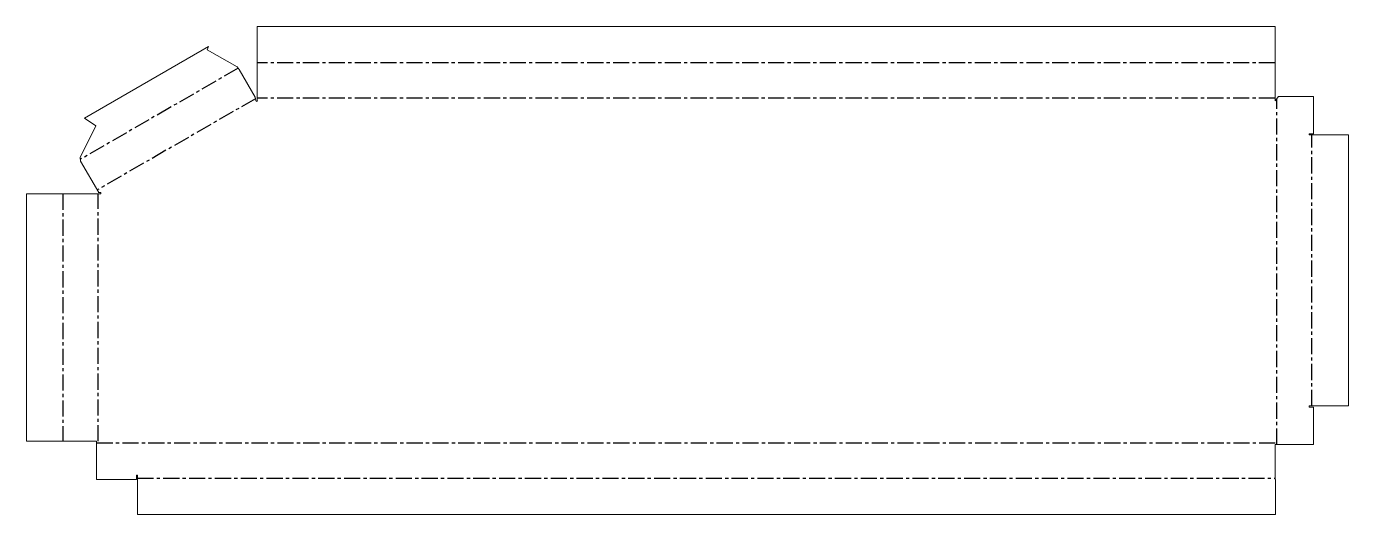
# Model space of a CAD drawing. Header units: millimetres. Extents: x -566 to 474, y -206 to 178.
import ezdxf

# ---------------------------------------------------------------- set-up
doc = ezdxf.new("R2010")
doc.units = ezdxf.units.MM
doc.linetypes.add('CENTERX2', pattern=[20.32, 12.7, -2.54, 2.54, -2.54])

msp = doc.modelspace()

# ---------------------------------------------------------------- linework, layer by layer
at = {"color": 7, "linetype": 'Continuous', "lineweight": 15}
for p, q in [((-384.7, 120.5), (-384.7, 178.5)), ((416, 178.5), (-384.7, 178.5)), ((416, 178.5), (416, 120)), ((-422.8, 162.6), (-520.4, 106.3)), ((-423.9, 160), (-422.8, 162.6)), ((-400.3, 146.6), (-423.9, 160)), ((-400.3, 146.6), (-398.7, 144.6)), ((-386.1, 122.9), (-398.7, 144.6)), ((-386.1, 122.9), (-385.6, 120.3)), ((-385.6, 120.3), (-385.6, 120)), ((-385.6, 120), (-385.4, 120)), ((-385.4, 120), (-385.2, 119.5)), ((-385.2, 119.5), (-384.4, 120)), ((-384.4, 120), (-384.7, 120.5)), ((416, 120), (416.1, 120)), ((416.1, 120), (418.7, 123.3)), ((446.2, 123.3), (418.7, 123.3)), ((446.2, 94), (446.2, 123.3)), ((-520.4, 106.3), (-511.4, 100.3)), ((-511.4, 100.3), (-523.8, 75.3)), ((446.2, 94), (442.8, 94)), ((442.8, 94), (442.8, 93.1)), ((473.8, 93.1), (442.8, 93.1)), ((473.8, -120.1), (473.8, 93.1)), ((-523.4, 72.5), (-523.8, 75.3)), ((-509.2, 47.9), (-523.4, 72.5)), ((-566, 46.8), (-566, -148)), ((-566, 46.8), (-507.6, 46.8)), ((-509.6, 47.7), (-509.2, 47.9)), ((-507.6, 47.7), (-509.6, 47.7)), ((-507.6, 46.8), (-507.6, 47.7)), ((442.8, -120.1), (473.8, -120.1)), ((442.8, -120.1), (442.8, -121)), ((442.8, -121), (446.2, -121)), ((446.2, -150.5), (446.2, -121)), ((-566, -148), (-510.9, -148)), ((-510.9, -148), (-510.9, -178.1)), ((446.2, -150.5), (416.1, -150.5)), ((416.1, -150.5), (416.1, -178.1)), ((-478.8, -174.7), (-479.6, -174.7)), ((-479.6, -174.7), (-479.6, -178.1)), ((-478.8, -174.7), (-478.8, -205.6)), ((-510.9, -178.1), (-479.6, -178.1)), ((416.1, -178.1), (416.2, -178.1)), ((416.2, -205.6), (416.2, -178.1)), ((-478.8, -205.6), (416.2, -205.6))]:
    msp.add_line(p, q, dxfattribs=at)
at = {"color": 7, "linetype": 'CENTERX2'}
for p, q in [((-399.5, 145.6), (-523.6, 73.9)), ((416, 149.7), (-384.7, 149.7)), ((-385.9, 121.6), (-510.3, 49.8)), ((416, 122.1), (-384.7, 122.1)), ((417.4, -150.5), (417.4, 121.6)), ((445, -120.1), (445, 93.1)), ((-537.3, 46.8), (-537.3, -148)), ((-509.7, -148), (-509.7, 46.8)), ((-510.9, -149.3), (416.1, -149.3)), ((-478.8, -176.9), (416.1, -176.9))]:
    msp.add_line(p, q, dxfattribs=at)

doc.saveas('drawing.dxf')
